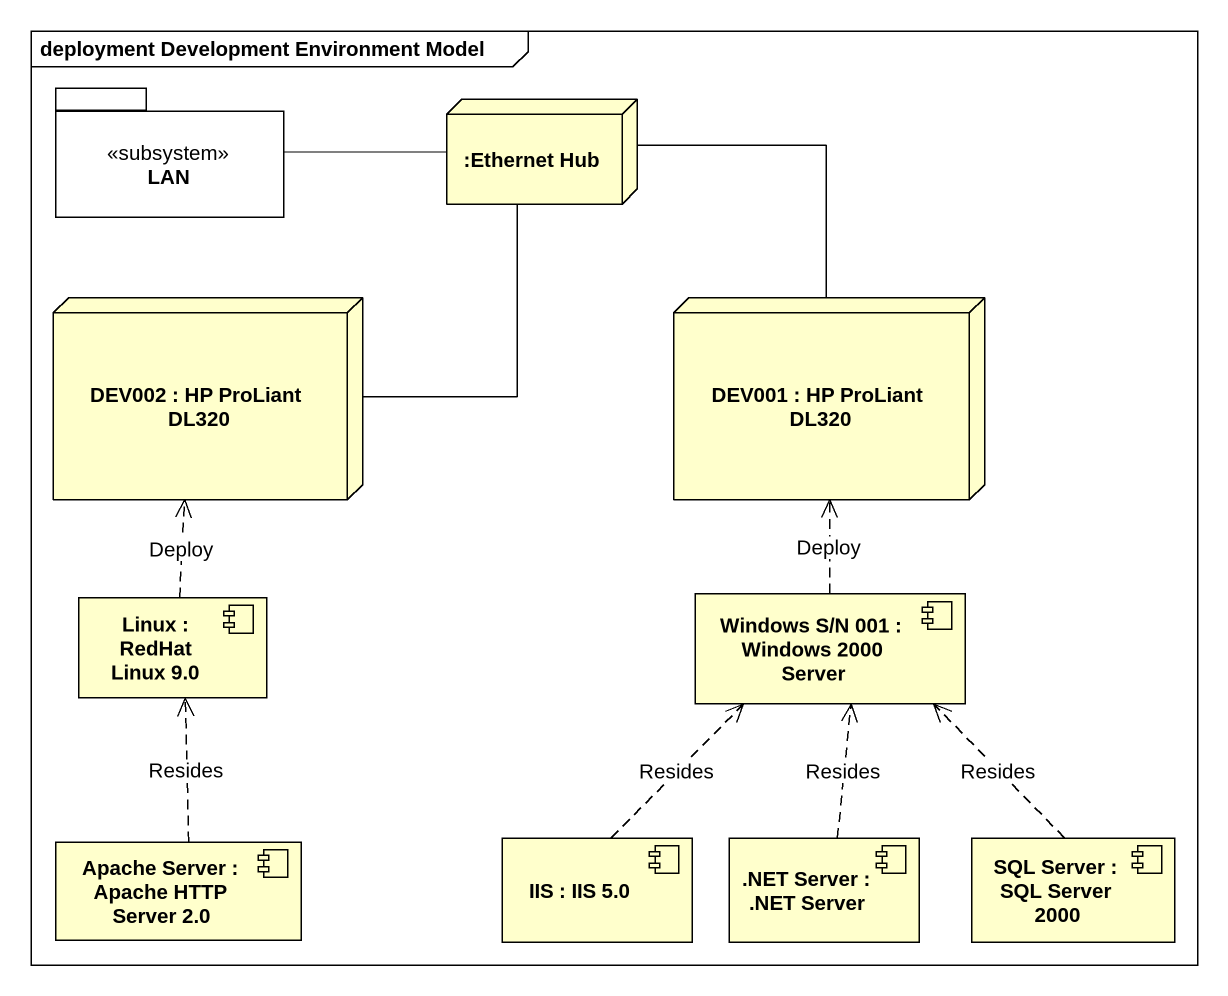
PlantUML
@startuml
mainframe deployment Development Environment Model
package LAN <<subsystem>> {
}
node ":Ethernet Hub" as Ethernet_Hub
node "DEV002 : HP ProLiant DL320" as DEV002
node "DEV001 : HP ProLiant DL320" as DEV001
component "Linux : RedHat Linux 9.0" as Linux
component "Windows S/N 001 : Windows 2000 Server" as Windows_S_N_001
component "Apache Server : Apache HTTP Server 2.0" as Apache_Server
component "IIS : IIS 5.0" as IIS
component ".NET Server : .NET Server" as NET_Server
component "SQL Server : SQL Server 2000" as SQL_Server
LAN -right- Ethernet_Hub
Ethernet_Hub -- DEV002
Ethernet_Hub -- DEV001
Linux .up.> DEV002 : Deploy
Windows_S_N_001 .up.> DEV001 : Deploy
Apache_Server .up.> Linux : Resides
IIS .up.> Windows_S_N_001 : Resides
NET_Server .up.> Windows_S_N_001 : Resides
SQL_Server .up.> Windows_S_N_001 : Resides
@enduml
